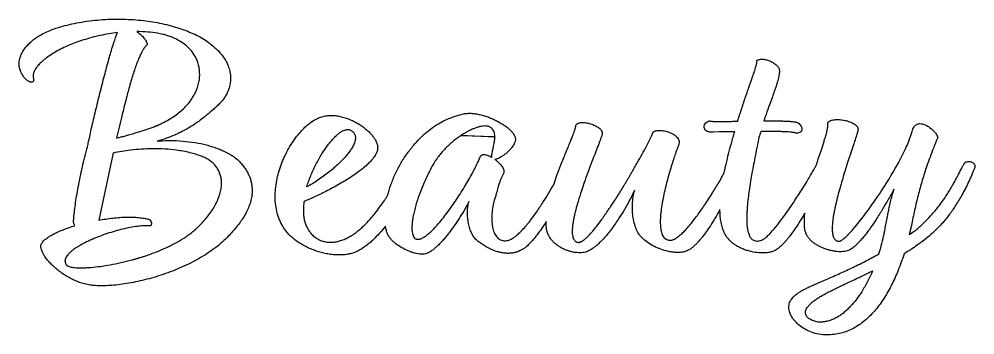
# Model space of a CAD drawing. Header units: metres. Extents: x 5811 to 8714, y 580 to 988.
# Drawn here: x 7480 to 8714, y 580 to 988 of the extents above; entities that cross this region are included whole.
import ezdxf

# ---------------------------------------------------------------- set-up
doc = ezdxf.new("R2010")
doc.units = ezdxf.units.M

msp = doc.modelspace()

# ---------------------------------------------------------------- linework, layer by layer
at = {"color": 7}
for points in [[(7693.569932, 843.989682, -0.000939), (7693.114447, 843.745921, -0.000857), (7692.614331, 843.480581), (7692.553029, 843.448182, -0.010267), (7686.794888, 840.558489, -0.01025), (7680.913631, 837.903183, -0.017524), (7670.168828, 833.753565, -0.016127), (7658.217331, 830.04008, -0.021273), (7671.953496, 830.809897, -0.019084), (7687.283432, 830.43088, -0.020092), (7703.489762, 828.75461, -0.02147), (7718.474131, 825.93218, -0.011178), (7725.408917, 824.150617, -0.01195), (7731.811568, 822.186033, -0.014882), (7738.965274, 819.563527, -0.016551), (7745.237216, 816.805869, -0.020878), (7751.985316, 813.214405, -0.023793), (7757.602795, 809.546711, -0.029961), (7763.302971, 804.881325, -0.034013), (7767.760028, 800.163581, -0.019563), (7771.126977, 795.733379, -0.021177), (7773.894189, 791.400916, -0.023521), (7776.347755, 786.676762, -0.024861), (7778.226615, 782.003583, -0.026706), (7779.661246, 776.998728, -0.027155), (7780.534923, 771.953449, -0.027858), (7780.859688, 766.676562, -0.027021), (7780.596729, 761.232385, -0.035395), (7779.285844, 753.73333, -0.031731), (7776.718146, 745.641165, -0.025335), (7773.56486, 738.605734, -0.02222), (7769.224741, 730.962734, -0.017327), (7764.843744, 724.49723, -0.015315), (7759.421205, 717.522028, -0.011719), (7754.445736, 711.790183, -0.010496), (7748.612228, 705.643985, -0.021351), (7740.160692, 697.80519, -0.019355), (7730.16588, 689.945134, -0.015945), (7720.598047, 683.458125, -0.014521), (7709.678329, 676.988284, -0.0131), (7698.691542, 671.273494, -0.012408), (7686.799829, 665.839472, -0.011249), (7675.236881, 661.203446, -0.010775), (7662.964929, 656.900084, -0.020271), (7639.091158, 650.159573, -0.021474), (7616.102033, 645.697785, -0.01158), (7604.984262, 644.294172, -0.012958), (7594.998831, 643.528685, -0.015005), (7585.003456, 643.322989, -0.018091), (7576.719231, 643.701087, -0.028499), (7570.022257, 644.485362, -0.026029), (7562.827926, 646.13656, -0.022486), (7556.219174, 648.345854, -0.020861), (7549.328834, 651.334874, -0.018643), (7543.03053, 654.680541, -0.017954), (7536.76244, 658.623269, -0.017003), (7531.021305, 662.821439, -0.017282), (7525.669233, 667.328985, -0.017383), (7520.935951, 671.912005, -0.019324), (7516.991535, 676.336284, -0.022376), (7513.475147, 681.012918, -0.027835), (7511.038833, 685.037784, -0.031457), (7509.36677, 688.724583, -0.041567), (7508.520073, 691.671222, -0.035215), (7508.271218, 693.630768, -0.043239), (7508.320314, 695.23972, -0.059001), (7508.741139, 696.998961, -0.065495), (7509.499233, 698.442884, -0.032085), (7510.815755, 700.197554, -0.026521), (7512.645137, 702.118957, -0.01963), (7514.427031, 703.674381, -0.016555), (7516.667434, 705.36092, -0.020946), (7520.31932, 707.70314, -0.015868), (7525.353335, 710.431483, -0.012985), (7530.720662, 712.95148, -0.010092), (7537.768332, 715.871584, -0.007054), (7544.098402, 718.243422, -0.005565), (7552.194735, 721.046185, -0.050136), (7551.145061, 722.951983, -0.052637), (7550.536296, 724.933447, -0.051314), (7550.351015, 726.978327, -0.047694), (7550.587934, 729.173885, -0.007845), (7551.43925, 737.973878, -0.006617), (7552.749834, 748.373282, -0.006041), (7554.381309, 759.117344, -0.005497), (7556.446134, 770.879682, -0.010868), (7561.778493, 796.332581, -0.010366), (7568.497132, 822.75748, -0.003195), (7569.802592, 829.154148, -0.002237), (7571.766034, 838.268382, -0.001719), (7573.780633, 847.273003, -0.001451), (7576.235534, 857.92808, -0.00265), (7581.645288, 880.558446, -0.002658), (7587.277231, 903.059279, -0.001613), (7590.345958, 914.8901, -0.001844), (7593.100234, 925.214379, -0.00236), (7596.1294, 936.197996, -0.002975), (7598.625232, 944.884978, -0.00429), (7601.429291, 954.136371, -0.006282), (7603.477633, 960.413179, -0.004686), (7604.625822, 963.686322, -0.006289), (7605.534733, 966.105979, -0.0091), (7606.53964, 968.550169, -0.014061), (7607.262632, 970.100379, 0.024258), (7584.806604, 966.402597, 0.024523), (7563.055132, 960.598878, 0.011251), (7553.563612, 957.323626, 0.012016), (7544.828384, 953.846705, 0.013942), (7535.636424, 949.623024, 0.015126), (7527.404434, 945.244279, 0.016151), (7520.081857, 940.740641, 0.01889), (7514.105435, 936.46068, 0.022815), (7508.535883, 931.722936, 0.028698), (7504.517535, 927.519778, 0.032953), (7501.433796, 923.374946, 0.042384), (7499.545547, 919.826716, 0.031943), (7498.725625, 917.512268, 0.036899), (7498.297282, 915.429559, 0.046254), (7498.211209, 913.08093, 0.049589), (7498.549534, 910.91438, -0.038679), (7498.793022, 909.550737, -0.051572), (7498.789197, 908.510642, -0.042359), (7498.665649, 907.873042, -0.050687), (7498.465511, 907.368084, -0.064724), (7498.119569, 906.870907, -0.065778), (7497.664534, 906.48588, -0.103984), (7496.703013, 906.119954, -0.07666), (7495.314348, 906.11523, -0.041453), (7494.244193, 906.368597, -0.033747), (7492.991834, 906.872881, -0.036285), (7491.383944, 907.799485, -0.030307), (7489.623922, 909.154018, -0.022722), (7488.217565, 910.495967, -0.020664), (7486.804934, 912.099879, -0.046151), (7483.81461, 916.580633, -0.040449), (7481.335435, 922.20148, -0.042504), (7480.559877, 924.954345, -0.037038), (7480.181435, 928.213116, -0.029433), (7480.232577, 931.172778, -0.027318), (7480.648334, 934.334478, -0.060237), (7483.01911, 941.84656, -0.051942), (7487.631637, 949.72208, -0.02831), (7491.214843, 954.061766, -0.025805), (7495.636422, 958.369742, -0.02134), (7500.022427, 961.902869, -0.019461), (7505.131234, 965.371979, -0.022324), (7512.034519, 969.260339, -0.019967), (7520.09136, 972.939779, -0.015939), (7527.515462, 975.705416, -0.014245), (7535.993334, 978.29298, -0.026098), (7560.948227, 983.757243, -0.024267), (7588.239133, 986.90558, -0.022493), (7614.604672, 987.468675, -0.022841), (7640.511933, 985.670477, -0.011338), (7652.814664, 983.966253, -0.012012), (7664.339469, 981.817291, -0.013622), (7676.468896, 978.905347, -0.014566), (7687.641632, 975.547078, -0.014851), (7697.844799, 971.81318, -0.016606), (7706.742431, 967.906516, -0.021117), (7716.393483, 962.769138, -0.02396), (7724.45843, 957.49328, -0.016733), (7729.99031, 953.193899, -0.018227), (7734.780851, 948.90162, -0.022103), (7739.648314, 943.77581, -0.024468), (7743.596192, 938.755968, -0.029485), (7747.277347, 932.86546, -0.032224), (7749.957103, 927.101223, -0.037241), (7751.958178, 920.546396, -0.038479), (7752.91623, 913.98228, -0.007635), (7752.983391, 912.709441, -0.007623), (7753.01173, 911.43308), (7753.012528, 911.16728, -0.002513), (7753.010797, 910.764402, -0.002394), (7753.00483, 910.341579, -0.036511), (7752.450753, 904.219539, -0.035868), (7750.994118, 898.134381, -0.03312), (7748.82119, 892.579493, -0.032066), (7745.85043, 887.182681, -0.002011), (7745.64686, 886.865176, -0.001887), (7745.427329, 886.528582, -0.000698), (7745.327877, 886.377882, -0.001177), (7745.26853, 886.288682, -0.027127), (7742.010194, 881.930017, -0.026729), (7738.247131, 877.887579, -0.00467), (7733.637766, 873.520758, -0.005138), (7729.370928, 869.634382, -0.012376), (7720.249585, 861.865333, -0.014072), (7711.877192, 855.466007, -0.016133), (7702.693218, 849.287407, -0.016927), (7693.569932, 843.989682)], [(7708.710731, 894.939181, 0.002271), (7708.908929, 895.406223, 0.002178), (7709.111229, 895.89498), (7709.22313, 896.170379, 0.030711), (7711.430615, 902.792381, 0.031968), (7712.739629, 909.369679, 0.062484), (7712.837016, 921.986276, 0.061642), (7709.79463, 934.406981, 0.048773), (7705.338552, 942.749894, 0.048145), (7699.282293, 950.174367, 0.042344), (7692.392672, 956.044791, 0.038237), (7683.822132, 961.236178, 0.021414), (7678.065594, 963.84401, 0.019663), (7671.584987, 966.15995, 0.016712), (7665.41931, 967.869529, 0.015286), (7658.57297, 969.303653, 0.023676), (7646.414383, 970.875622, 0.020205), (7632.063131, 971.461879, -0.032488), (7637.179137, 967.389267, -0.036207), (7641.22713, 963.13988, -0.019657), (7642.801765, 961.066127, -0.023325), (7643.974056, 959.210704, -0.037962), (7645.146812, 956.725798, -0.051418), (7645.673531, 954.764177), (7645.675831, 954.749879), (7645.66463, 954.740679, 0.046348), (7643.244467, 952.317767, 0.032295), (7640.361533, 948.344042, 0.017558), (7638.549668, 945.237151, 0.013231), (7636.403931, 940.974881, 0.011944), (7634.251766, 936.104133, 0.00932), (7631.761633, 929.750681, 0.007131), (7629.561876, 923.544816, 0.005735), (7627.026033, 915.76028, 0.004588), (7624.531788, 907.530635, 0.003931), (7621.785007, 897.878317, 0.002641), (7619.686995, 890.119872, 0.002003), (7617.015431, 879.863382, 0.002953), (7612.604607, 862.214014, 0.001857), (7605.862034, 834.086882, 0.006845), (7610.58249, 835.153007, 0.005904), (7616.021631, 836.528083), (7616.039334, 836.532782), (7616.04103, 836.533283, 0.00462), (7621.411025, 838.028807, 0.003575), (7628.318418, 840.075057, 0.002328), (7634.197925, 841.892578, 0.001661), (7642.415832, 844.504981, 0.000486), (7644.334633, 845.134989, 0.000442), (7646.44423, 845.831983, 0.008576), (7651.748702, 847.691321, 0.008931), (7656.776731, 849.653981, 0.001136), (7657.832275, 850.092889, 0.001839), (7658.482433, 850.367781), (7658.60363, 850.41948, 0.017539), (7667.497509, 854.610218, 0.018927), (7675.43472, 859.084033, 0.019845), (7682.782866, 864.012532, 0.021416), (7689.19308, 869.125669, 0.022517), (7694.982074, 874.640619, 0.024213), (7699.863764, 880.249461, 0.025442), (7704.080538, 886.194901, 0.027104), (7707.43183, 892.160481), (7707.493831, 892.286779, 0.003175), (7707.784003, 892.889081, 0.002924), (7708.091129, 893.546979, 0.000994), (7708.207054, 893.800548, 0.0011), (7708.310829, 894.03008, 0.00227), (7708.512441, 894.482819, 0.002261), (7708.710731, 894.939181)], [(8529.622513, 712.497984, 0.025132), (8530.097737, 709.343552, 0.032343), (8530.745913, 706.949884, 0.034036), (8531.518774, 705.107208, 0.04183), (8532.367424, 703.719273, 0.054534), (8533.560308, 702.416423, 0.060193), (8534.881812, 701.511885), (8534.917012, 701.493685, 0.022259), (8535.461133, 701.244356, 0.021794), (8536.037113, 701.039586), (8536.049111, 701.035783, 0.030256), (8536.912046, 700.828492, 0.027964), (8537.86531, 700.714184, 0.072858), (8538.504766, 700.700911, 0.049627), (8539.417731, 700.90879, 0.029463), (8540.16849, 701.210362, 0.021825), (8541.134599, 701.718885, 0.021882), (8542.369006, 702.513436, 0.015542), (8544.018012, 703.758585, 0.014328), (8545.97715, 705.430596, 0.010628), (8548.50241, 707.813484, 0.008091), (8550.885823, 710.237799, 0.00654), (8553.745411, 713.321985, 0.009886), (8559.167441, 719.569429, 0.007548), (8565.978813, 727.993885, 0.006151), (8572.486564, 736.509985, 0.005408), (8579.662212, 746.364185, 0.005096), (8586.722314, 756.500717, 0.004977), (8593.740712, 767.023182, 0.005273), (8600.784127, 778.067286, 0.005625), (8607.159511, 788.561581, 0.006593), (8613.594585, 799.761892, 0.007649), (8618.86401, 809.569882, 0.009876), (8624.088543, 820.168942, 0.012623), (8627.799208, 828.637481), (8632.502808, 842.650481, -0.039249), (8633.661468, 846.093894, -0.051251), (8635.010159, 848.530955, -0.036466), (8636.04861, 849.813098, -0.040465), (8637.150718, 850.81185, -0.04701), (8638.522838, 851.674784, -0.046929), (8640.034508, 852.267482, -0.068281), (8642.563309, 852.632934, -0.055896), (8645.662735, 852.307844, -0.036365), (8648.139651, 851.571722, -0.030114), (8650.985411, 850.29478, -0.024509), (8653.597283, 848.760853, -0.022226), (8656.306733, 846.808193, -0.020412), (8658.743279, 844.715024, -0.020788), (8660.958608, 842.469683, -0.019186), (8662.581708, 840.537697, -0.022354), (8663.832559, 838.769419, -0.01843), (8664.533143, 837.584899, -0.023097), (8665.011928, 836.596436, -0.034677), (8665.423154, 835.417275, -0.046956), (8665.58151, 834.507781), (8665.582011, 834.501981), (8665.579908, 834.496482, -0.003784), (8665.057406, 833.191892, -0.001186), (8663.348709, 829.045483, 0.001208), (8661.419744, 824.364391, 0.001765), (8660.118608, 821.152782, 0.006644), (8655.635923, 809.529867, 0.006727), (8651.51681, 797.935384, 0.009996), (8645.646418, 779.476749, 0.009506), (8640.235048, 759.840946, 0.008574), (8635.772891, 741.017194, 0.008133), (8631.734511, 721.027484), (8628.91261, 709.336986, 0.008537), (8635.457199, 713.990264, 0.012402), (8639.824309, 717.379286, 0.01846), (8645.001892, 721.935678, 0.020095), (8649.42191, 726.475484, 0.021226), (8658.586999, 735.912875, 0.019518), (8667.685059, 746.952445, 0.015881), (8675.160501, 757.457051, 0.01405), (8682.884307, 769.814184, 0.004351), (8685.353568, 774.108582, 0.003705), (8688.172134, 779.198519, 0.002393), (8690.315303, 783.182663, 0.001733), (8693.229409, 788.708781, -0.000813), (8696.189494, 794.347458, -0.00244), (8697.188408, 796.220584, -0.006483), (8699.203292, 799.841448, -0.010799), (8700.48741, 801.972283, -0.077549), (8702.381788, 803.1213, -0.069937), (8704.759033, 803.730283, -0.061367), (8707.115163, 803.703305, -0.06222), (8709.362307, 803.109582, -0.072074), (8711.394051, 801.928586, -0.085122), (8712.724508, 800.443482, -0.05351), (8713.223765, 799.419879, -0.054135), (8713.489958, 798.32602, -0.048934), (8713.525289, 797.247839, -0.044312), (8713.343108, 796.071084, -0.017631), (8705.453992, 777.493079, -0.018474), (8696.665207, 760.351682, -0.016404), (8688.265137, 746.449241, -0.017829), (8679.678747, 734.215458, -0.021303), (8669.300781, 721.647, -0.023347), (8658.84561, 711.067985, -0.013894), (8650.864366, 704.42675, -0.011693), (8640.990009, 697.031148, -0.0075), (8633.098877, 691.580741, -0.005475), (8622.09911, 684.397485, -0.017935), (8614.508351, 663.2741, -0.020536), (8606.480311, 645.389185, -0.012009), (8601.667819, 636.301274, -0.013179), (8596.870861, 628.250961, -0.015806), (8591.117931, 619.757345, -0.017267), (8585.348912, 612.346785, -0.019092), (8579.070339, 605.389921, -0.020885), (8572.840921, 599.508673, -0.024008), (8565.739519, 593.918482, -0.025869), (8558.664312, 589.411887, -0.028881), (8550.755424, 585.516271, -0.029992), (8542.751153, 582.68515, -0.031819), (8534.059342, 580.77445, -0.031244), (8525.033513, 579.957189, -0.044061), (8514.749616, 580.383962, -0.044973), (8504.906712, 582.579086, -0.040804), (8496.477971, 586.052362, -0.041737), (8488.906614, 590.755688, -0.040628), (8482.715289, 596.191409, -0.045682), (8478.118514, 601.901688, -0.023548), (8476.427862, 604.726043, -0.026198), (8475.167652, 607.403474, -0.034414), (8474.115816, 610.591006, -0.040062), (8473.628214, 613.434085, -0.045647), (8473.528668, 616.910786, -0.048943), (8474.046975, 620.114068, -0.044643), (8475.065509, 622.926607, -0.041211), (8476.672451, 625.739373, -0.032565), (8478.484742, 628.043246, -0.027597), (8480.933359, 630.484909, -0.019924), (8483.251829, 632.394356, -0.016236), (8486.258413, 634.525585, -0.014159), (8489.680028, 636.651139, -0.011718), (8493.941526, 639.002062, -0.007367), (8497.282966, 640.682418, -0.00534), (8501.949912, 642.882587, -0.003629), (8506.072021, 644.736344, -0.00263), (8511.792399, 647.223248), (8521.691811, 651.435285, 0.005515), (8539.757521, 659.388853, 0.006029), (8556.112387, 667.044723, 0.007047), (8573.59167, 675.791252, 0.007547), (8589.667911, 684.431285, 0.013346), (8592.697182, 694.814117, 0.010993), (8595.75701, 707.582686, 0.003412), (8596.799749, 712.617223, 0.002268), (8598.28236, 720.208721), (8599.463351, 726.434379, -0.000722), (8600.162822, 730.085298, -0.001038), (8600.65861, 732.624683, -0.001481), (8601.364582, 736.196125, -0.001806), (8601.962812, 739.121283, -0.000656), (8602.289416, 740.678936, -0.000715), (8602.593212, 742.108284, -0.006359), (8604.307865, 749.880412, -0.006606), (8606.152009, 757.317384, -0.005209), (8607.633796, 762.81274, -0.005679), (8609.10241, 767.822584, -0.004341), (8601.230283, 753.829632, -0.005244), (8594.492309, 742.372285, -0.007772), (8586.031816, 728.80683, -0.009934), (8579.040709, 718.434183, -0.006753), (8574.976837, 712.818713, -0.007933), (8571.378412, 708.141983, -0.010044), (8567.387409, 703.323609, -0.012231), (8563.936811, 699.516383, -0.013897), (8560.466919, 696.068215, -0.017739), (8557.582811, 693.543797, -0.030065), (8553.524532, 690.625635, -0.040668), (8550.24781, 688.911386, -0.046016), (8547.289409, 687.967878, -0.034709), (8543.220962, 687.363935, -0.022244), (8539.873553, 687.251759, -0.019138), (8535.985911, 687.443386, -0.019472), (8531.547857, 688.007746, -0.01842), (8526.915025, 688.957773, -0.017399), (8522.483471, 690.202818, -0.017409), (8518.151711, 691.752185, -0.018525), (8513.990516, 693.587314, -0.019577), (8510.196452, 695.618567, -0.024088), (8506.172863, 698.248154, -0.027079), (8502.850887, 700.94096, -0.03436), (8499.564647, 704.351877, -0.039048), (8497.142084, 707.745016, -0.047736), (8495.170452, 711.862542, -0.050354), (8494.097114, 716.056383, -0.017849), (8493.640042, 720.961032, -0.015793), (8493.497288, 726.526133, -0.012201), (8493.645481, 731.409345, -0.01062), (8494.071513, 737.005784, -0.006256), (8488.897916, 728.421974, -0.007013), (8484.081415, 720.890183, -0.008949), (8478.569618, 712.848902, -0.010913), (8473.791614, 706.439686, -0.006304), (8471.232282, 703.242417, -0.007522), (8469.014038, 700.623122, -0.010165), (8466.311689, 697.651979, -0.011631), (8463.839114, 695.160784, -0.012406), (8461.528825, 693.046759, -0.015407), (8459.576664, 691.45046, -0.023818), (8456.99112, 689.65487, -0.030048), (8454.799713, 688.459686, -0.038596), (8451.52725, 687.220197, -0.030943), (8447.272864, 686.255223, -0.02159), (8443.610955, 685.821083, -0.019), (8439.424113, 685.666787, -0.037839), (8429.950641, 686.395816, -0.035771), (8420.152216, 688.627686, -0.019414), (8415.23616, 690.335101, -0.02032), (8410.683457, 692.334118, -0.023134), (8406.033986, 694.877965, -0.02494), (8401.967277, 697.640873, -0.028948), (8397.964669, 701.043227, -0.031244), (8394.660966, 704.618533, -0.035616), (8391.674082, 708.871542, -0.037009), (8389.421815, 713.337684, -0.032215), (8387.263999, 719.664622, -0.027501), (8385.637554, 727.322209, -0.019773), (8384.876653, 733.923624, -0.016659), (8384.546317, 741.803082, -0.005496), (8380.470105, 734.504466, -0.005963), (8376.559847, 727.865126, -0.00964), (8370.679226, 718.557168, -0.011578), (8365.458066, 711.021172, -0.008171), (8362.179538, 706.667, -0.009412), (8359.201906, 702.989041, -0.012155), (8355.760009, 699.093825, -0.014588), (8352.722485, 696.005924, -0.019458), (8349.20894, 692.889712, -0.024446), (8346.204992, 690.663659, -0.033701), (8342.734628, 688.669818, -0.043442), (8339.834617, 687.554084, -0.030841), (8335.583785, 686.696617, -0.027938), (8330.813519, 686.306863, -0.02345), (8326.357061, 686.401484, -0.021322), (8321.485229, 686.943296, -0.034136), (8312.805607, 688.899195, -0.031434), (8303.739817, 692.236585, -0.031057), (8295.211826, 696.651183, -0.034477), (8288.113617, 701.598485, -0.018605), (8285.075847, 704.235075, -0.021257), (8282.609029, 706.74736, -0.029587), (8280.035717, 709.964918, -0.03575), (8278.270317, 712.883683, -0.03897), (8275.19371, 720.271273, -0.034026), (8272.938592, 729.151722, -0.026313), (8271.900484, 737.21464, -0.023595), (8271.644416, 746.275884, -0.016743), (8272.003484, 753.120891, -0.017429), (8272.796617, 759.657585, -0.007793), (8273.232601, 762.179161, -0.009439), (8273.664119, 764.247583, -0.006569), (8273.976174, 765.536447, -0.011507), (8274.180818, 766.265384, -0.00354), (8273.999911, 765.854913, -0.002009), (8273.673118, 765.135183, -0.003412), (8273.086409, 763.879656, -0.002639), (8272.308217, 762.265583, -0.004935), (8270.379333, 758.415699, -0.004146), (8268.000617, 753.875783, -0.010301), (8261.191638, 741.747083, -0.010746), (8254.181419, 730.405982, -0.007269), (8249.557604, 723.495087, -0.008313), (8245.32808, 717.580921, -0.010644), (8240.279835, 711.059312, -0.01197), (8235.533117, 705.468884, -0.015842), (8230.043565, 699.68828, -0.019192), (8225.18852, 695.244883, -0.025988), (8219.483541, 690.900704, -0.032764), (8214.583819, 688.007883, -0.045292), (8211.45652, 686.862197, -0.037131), (8207.467056, 686.10976, -0.026466), (8203.993645, 685.903654, -0.02344), (8200.06882, 686.062783, -0.023443), (8195.749827, 686.646242, -0.0222), (8191.264407, 687.675434, -0.020944), (8187.002337, 689.049265, -0.020919), (8182.86522, 690.776684, -0.023174), (8178.62866, 693.002157, -0.024404), (8174.824429, 695.488161, -0.027602), (8171.107915, 698.51087, -0.029785), (8168.006783, 701.688322, -0.034185), (8165.174576, 705.450109, -0.036445), (8163.040681, 709.317963, -0.040464), (8161.428357, 713.729391, -0.040689), (8160.55452, 718.317883, -0.014312), (8160.353715, 721.944367, -0.012528), (8160.346921, 726.093486, -0.010071), (8154.124261, 716.64949, -0.01234), (8148.705084, 709.176622, -0.01753), (8142.277822, 701.343993, -0.023985), (8137.120322, 696.027083, -0.011761), (8135.004204, 694.116323, -0.013373), (8133.060922, 692.531383, -0.011357), (8131.703753, 691.531909, -0.011548), (8130.325522, 690.611186, -0.036908), (8125.90308, 688.198567, -0.037341), (8121.227222, 686.48653, -0.034206), (8116.642515, 685.519144, -0.032376), (8111.706596, 685.149061, -0.028096), (8107.068254, 685.362898, -0.025762), (8102.064733, 686.138354, -0.021962), (8097.478351, 687.30549, -0.020143), (8092.60272, 688.993985, -0.021639), (8087.090759, 691.418163, -0.020116), (8081.400172, 694.510998, -0.018073), (8076.265049, 697.833025, -0.01779), (8071.303424, 701.573085, -0.041785), (8069.198776, 703.429496, -0.035435), (8067.084098, 705.972869, -0.026789), (8065.477009, 708.484476, -0.02284), (8063.893472, 711.602034, -0.031155), (8061.822915, 717.069444, -0.026699), (8060.159721, 723.683883, -0.025872), (8059.123571, 730.972573, -0.025614), (8058.839122, 738.403084, -0.027875), (8059.349023, 745.818412, -0.033003), (8060.537324, 751.984785, -0.012947), (8056.618664, 744.515384, -0.010062), (8051.140022, 735.147083, -0.010792), (8044.513885, 724.829681, -0.011419), (8037.824824, 715.366583, -0.006699), (8033.994997, 710.34478, -0.007669), (8030.525149, 706.056359, -0.009783), (8026.427876, 701.339139, -0.010952), (8022.596223, 697.280584, -0.013735), (8018.464954, 693.316115, -0.016605), (8014.855022, 690.249984, -0.021961), (8010.775237, 687.294185, -0.027864), (8007.343022, 685.295386, -0.059447), (8004.808195, 684.428022, -0.044695), (8001.27651, 683.996422, -0.027152), (7998.44573, 684.058755, -0.022365), (7995.034122, 684.473685, -0.020776), (7991.236561, 685.272426, -0.018463), (7987.047161, 686.503347, -0.015229), (7983.3133, 687.879666, -0.014188), (7979.399424, 689.589986, -0.030534), (7971.372783, 693.989452, -0.034469), (7964.825825, 698.776485, -0.020224), (7961.900751, 701.451076, -0.02354), (7959.597836, 703.960122, -0.033969), (7957.220052, 707.23778, -0.041673), (7955.705525, 710.172685, -0.037093), (7954.095888, 714.570943, -0.029546), (7952.827123, 720.309183, -0.017696), (7944.804932, 710.663605, -0.020545), (7937.279824, 702.906909, -0.013124), (7932.72271, 698.802162, -0.014311), (7928.343216, 695.272535, -0.016788), (7923.416444, 691.783728, -0.01833), (7918.690826, 688.912787, -0.039991), (7913.732758, 686.519071, -0.034529), (7907.645025, 684.630459, -0.026117), (7902.140016, 683.63119, -0.023178), (7895.857027, 683.121185, -0.02202), (7889.145184, 683.184131, -0.020393), (7881.930052, 683.865747, -0.018054), (7875.192866, 685.029679, -0.01732), (7868.273827, 686.736187, -0.017241), (7861.551299, 688.896544, -0.017273), (7855.005991, 691.5105, -0.018765), (7848.329742, 694.752183, -0.019763), (7842.246139, 698.309072, -0.022551), (7836.128534, 702.618414, -0.024477), (7830.889557, 707.100752, -0.028535), (7825.846837, 712.437525, -0.031077), (7821.831526, 717.854386, -0.039987), (7816.897105, 726.977181, -0.038338), (7813.297531, 737.177286, -0.033174), (7811.331476, 747.0643, -0.030449), (7810.573439, 758.018721, -0.025844), (7811.017435, 768.22665, -0.023827), (7812.594392, 779.195387, -0.020751), (7814.970577, 789.256289, -0.019875), (7818.295529, 799.523981, -0.018605), (7822.312992, 809.294063, -0.018663), (7827.032177, 818.70877, -0.019668), (7832.595332, 827.962097, -0.020625), (7838.593628, 836.330781, -0.020582), (7844.660998, 843.471851, -0.023112), (7850.59924, 849.336157, -0.031614), (7858.170845, 855.331237, -0.038044), (7865.096428, 859.393282, -0.043194), (7870.759369, 861.577205, -0.040218), (7877.144726, 862.880557, -0.033449), (7883.126661, 863.204407, -0.030281), (7889.724927, 862.71968, -0.026043), (7895.97468, 861.544002, -0.023976), (7902.600963, 859.595756, -0.021036), (7908.641897, 857.211119, -0.02014), (7914.725127, 854.209982, -0.018495), (7920.16334, 850.982687, -0.019156), (7925.164575, 847.480669, -0.022092), (7930.185113, 843.308556, -0.024459), (7934.350324, 839.134582, -0.025177), (7937.58436, 835.176667, -0.029989), (7939.917825, 831.574157, -0.021292), (7941.077497, 829.303804, -0.024394), (7941.904813, 827.237791, -0.030999), (7942.558376, 824.877485, -0.035419), (7942.851926, 822.753582, -0.043687), (7942.848485, 820.569636, -0.038882), (7942.441688, 818.150782, -0.029426), (7941.799718, 816.098605, -0.025359), (7940.799126, 813.813481, -0.023174), (7939.463462, 811.424465, -0.019836), (7937.669314, 808.778169, -0.014513), (7935.985054, 806.628019, -0.012359), (7933.874624, 804.213181, -0.020863), (7929.326154, 799.657956, -0.016363), (7923.111925, 794.298284, -0.012395), (7917.028942, 789.633827, -0.010411), (7909.541125, 784.416481, -0.015362), (7895.43756, 775.632324, -0.012914), (7878.096825, 766.147983, -0.010868), (7862.203134, 758.412862, -0.012248), (7847.798425, 752.208484, 0.017244), (7847.132756, 745.878318, 0.019383), (7846.954239, 740.218135, 0.022759), (7847.2779, 734.087133, 0.023772), (7848.131828, 728.271285, 0.03323), (7849.571994, 723.33325, 0.032421), (7851.697714, 718.508923, 0.033054), (7854.458255, 713.964991, 0.034484), (7857.666826, 710.004985, 0.04202), (7861.999474, 706.073493, 0.044173), (7866.701952, 703.09496, 0.04584), (7871.946827, 700.971388, 0.04504), (7877.587026, 699.809986, 0.037128), (7883.545808, 699.578493, 0.036035), (7889.654059, 700.237235, 0.031162), (7895.173925, 701.598412, 0.028466), (7900.995663, 703.796335, 0.023352), (7906.077117, 706.343141, 0.020868), (7911.488773, 709.68366, 0.016675), (7916.100116, 713.032507, 0.01491), (7921.010325, 717.095585, 0.013447), (7925.780388, 721.521458, 0.012178), (7930.790138, 726.671796, 0.009843), (7935.08013, 731.489498, 0.008765), (7939.692826, 737.074883, 0.013588), (7947.27974, 747.146669, 0.011358), (7955.743526, 759.632784, -0.023614), (7959.887488, 773.604909, -0.023188), (7965.418712, 787.376808, -0.023792), (7972.298635, 800.726726, -0.024826), (7980.102923, 812.820581, -0.018651), (7989.060595, 824.362129, -0.021222), (7997.716736, 833.846982, -0.026808), (8008.403041, 843.507139, -0.029652), (8018.988223, 851.097883, -0.024311), (8027.817669, 856.085816, -0.024289), (8037.097724, 860.197182, -0.018601), (8044.793764, 862.844245, -0.016136), (8053.855021, 865.272282, -0.037153), (8058.573543, 865.880447, -0.030385), (8064.38791, 865.840668, -0.021375), (8069.276798, 865.299042, -0.018529), (8074.848121, 864.226782, -0.016917), (8080.461508, 862.72748, -0.015968), (8086.291147, 860.751719, -0.014957), (8091.812772, 858.490972, -0.014867), (8097.222522, 855.889381, -0.015813), (8102.422885, 852.983084, -0.017475), (8106.94362, 850.045783, -0.020745), (8111.314137, 846.705435, -0.025318), (8114.628922, 843.650081, -0.029521), (8117.339346, 840.537413, -0.038035), (8119.099608, 837.858706, -0.02975), (8119.962824, 836.052643, -0.035138), (8120.489903, 834.441253, -0.045928), (8120.779792, 832.574851, -0.051279), (8120.71182, 830.883681, -0.047451), (8118.969194, 826.634946, -0.039397), (8116.020108, 821.960319, -0.029232), (8112.895427, 818.250642, -0.026686), (8109.04112, 814.594781, -0.024787), (8105.058504, 811.529055, -0.027176), (8101.155122, 809.124383, -0.032971), (8097.124712, 807.266765, -0.048381), (8094.205721, 806.461183, -0.011897), (8096.98021, 804.149267, -0.014321), (8099.181433, 802.110357, -0.021466), (8101.690492, 799.42836, -0.026972), (8103.472022, 797.110184, -0.034794), (8104.843242, 794.779209, -0.047193), (8105.561009, 792.916858, -0.03719), (8105.807784, 791.694479, -0.043329), (8105.848738, 790.624389, -0.05402), (8105.663831, 789.450903, -0.055812), (8105.24182, 788.381082, 0.015144), (8103.39999, 784.893023, 0.016344), (8101.900122, 781.559983, 0.013526), (8100.718303, 778.449414, 0.009938), (8099.310222, 774.145183, 0.004375), (8098.52027, 771.474309, 0.001647), (8096.507621, 764.355283, -0.001429), (8094.189632, 756.142686, -0.002044), (8092.529021, 750.411784, 0.024567), (8090.781842, 740.47727, 0.027264), (8090.141922, 731.409085, 0.014407), (8090.197242, 727.115295, 0.016159), (8090.48036, 723.296971, 0.020813), (8091.119297, 719.009826, 0.023847), (8092.008523, 715.332384, 0.025609), (8093.125115, 712.136621, 0.029744), (8094.384803, 709.507519, 0.037779), (8096.1095, 706.885409, 0.043913), (8097.941171, 704.89981, 0.053177), (8100.277053, 703.190676, 0.05576), (8102.804864, 702.079913, 0.057433), (8105.719854, 701.525729, 0.050313), (8109.103121, 701.618484, 0.042103), (8111.017486, 701.935307, 0.034282), (8113.280683, 702.677036, 0.025814), (8115.298363, 703.619187, 0.02107), (8117.650897, 704.999501, 0.028548), (8121.536674, 707.831628, 0.020956), (8126.421208, 712.192422, 0.01312), (8130.09408, 715.95117, 0.010836), (8134.317901, 720.709748, 0.006481), (8137.092397, 724.062503, 0.005537), (8140.244822, 728.063982, 0.012336), (8147.882525, 738.505922, 0.010116), (8156.615319, 751.644485, 0.007798), (8163.77113, 763.295311, 0.007868), (8170.497819, 775.058582, -0.007589), (8174.26061, 785.960646, -0.006139), (8179.28082, 799.306133, -0.003208), (8182.632738, 807.73513, -0.00174), (8188.965319, 823.211682, 0.000789), (8191.54179, 829.474115, 0.001535), (8192.85062, 832.697883, 0.00325), (8194.723025, 837.440146, 0.004946), (8195.902119, 840.575982, 0.008689), (8197.16842, 844.244419, 0.01402), (8197.849318, 846.551681, 0.008428), (8198.122932, 847.659642, 0.012337), (8198.278269, 848.423668, 0.025108), (8198.423345, 849.571715, 0.038512), (8198.422219, 850.326781), (8198.421619, 850.33378), (8198.424819, 850.340183, -0.053737), (8198.988232, 851.216868, -0.050625), (8199.765726, 852.003219, -0.040181), (8200.584216, 852.574765, -0.034518), (8201.624919, 853.090706, -0.044987), (8203.433581, 853.652826, -0.034773), (8205.857321, 853.999081, -0.029748), (8208.593423, 854.034363, -0.024994), (8211.834207, 853.720456, -0.019425), (8214.682314, 853.186337, -0.018149), (8217.67902, 852.387483, -0.018398), (8220.637367, 851.362124, -0.019772), (8223.30947, 850.200831, -0.025489), (8226.184672, 848.628314, -0.030273), (8228.44372, 847.04278, -0.036037), (8230.314193, 845.319371, -0.046021), (8231.539869, 843.747506, -0.033759), (8232.116371, 842.699231, -0.038442), (8232.485085, 841.715091, -0.046913), (8232.700824, 840.580252, -0.04904), (8232.696519, 839.47498, -0.015507), (8232.523792, 838.730819, -0.011168), (8232.229231, 837.711895, -0.004752), (8232.072276, 837.227348, -0.001837), (8231.649817, 835.979482, -0.004664), (8230.882783, 833.806871, -0.002754), (8229.529418, 830.147381, -0.00132), (8228.182303, 826.59368, -0.000919), (8226.225519, 821.500582), (8222.885618, 812.867281, 0.001702), (8217.634341, 799.10874, 0.002413), (8214.010443, 789.37422, 0.00384), (8209.416346, 776.545103, 0.004555), (8205.726119, 765.668082, 0.007158), (8201.454826, 752.03668, 0.009233), (8198.491321, 741.364883, 0.006359), (8197.027244, 735.374828, 0.007504), (8195.92772, 730.266183, 0.009599), (8194.946895, 724.806692, 0.011807), (8194.340118, 720.337684, 0.013386), (8193.980796, 716.097018, 0.017372), (8193.905307, 712.818071, 0.030775), (8194.225804, 708.450726, 0.043133), (8194.911318, 705.399485, 0.055547), (8196.043055, 702.852924, 0.072624), (8197.376531, 701.184148, 0.044064), (8198.298921, 700.463005, 0.044493), (8199.323921, 699.920805, 0.044125), (8200.481174, 699.550822, 0.039454), (8201.82572, 699.358085, 0.056229), (8202.816027, 699.378288, 0.04392), (8204.051919, 699.655335, 0.027146), (8204.994152, 700.012777, 0.021734), (8206.12152, 700.571785, 0.034409), (8208.413143, 702.048984, 0.023), (8211.563819, 704.635386, 0.015651), (8214.385927, 707.342782, 0.01172), (8217.950719, 711.158586, 0.00872), (8221.202046, 714.937093, 0.00703), (8225.08542, 719.748686, 0.01004), (8232.00067, 728.942572, 0.007504), (8240.81552, 741.560283, 0.005402), (8248.465479, 753.136195, 0.004592), (8257.191817, 766.932684, 0.00371), (8264.85077, 779.498866, 0.003555), (8272.653117, 792.729082, 0.00333), (8279.631563, 804.943521, 0.003772), (8285.638416, 815.812983, 0.004608), (8291.189269, 826.267308, 0.007192), (8294.586715, 833.047581, 0.005951), (8296.166824, 836.419448, 0.009827), (8297.058816, 838.490582, 0.004684), (8297.409739, 839.375114, 0.008423), (8297.59193, 839.871957, 0.024176), (8297.880674, 840.852848, 0.056594), (8297.935219, 841.287383), (8297.935317, 841.296383), (8297.941018, 841.303283, -0.056409), (8298.667985, 842.005012, -0.047003), (8299.69367, 842.649637, -0.033489), (8300.684275, 843.068704, -0.027311), (8301.951842, 843.431345, -0.033208), (8303.993121, 843.755846, -0.026436), (8306.586518, 843.855482, -0.024848), (8309.647466, 843.658745, -0.022293), (8313.02308, 843.119356, -0.01985), (8316.171096, 842.339888, -0.019799), (8319.255417, 841.310882, -0.021945), (8322.279779, 840.012571, -0.024849), (8324.832192, 838.621282, -0.035727), (8327.623968, 836.62747, -0.044595), (8329.577815, 834.691783, -0.059858), (8331.12608, 832.335714, -0.071226), (8331.871566, 830.083057, -0.079168), (8331.919383, 827.615149, -0.07175), (8331.162616, 825.001983, 0.005976), (8330.585508, 823.576512, 0.003702), (8329.698715, 821.258083, 0.002945), (8328.77778, 818.751096, 0.002383), (8327.672617, 815.64058, 0.004625), (8325.166556, 808.260782, 0.004127), (8322.503118, 799.942083, 0.004943), (8319.480529, 789.876722, 0.005181), (8316.791818, 780.217381, 0.006725), (8313.903666, 768.796448, 0.007718), (8311.675616, 758.776684, 0.010611), (8309.547094, 747.220107, 0.013301), (8308.291716, 737.930185, 0.008836), (8307.831729, 732.835208, 0.010299), (8307.604617, 728.452084, 0.012877), (8307.57959, 723.824158, 0.015522), (8307.776815, 719.989485, 0.015639), (8308.147676, 716.741432, 0.018883), (8308.639716, 714.078653, 0.028701), (8309.557912, 710.859746, 0.035871), (8310.618542, 708.399073, 0.052258), (8312.320803, 705.818365, 0.062394), (8314.202254, 704.034975, 0.03666), (8315.424051, 703.267721, 0.036547), (8316.748744, 702.685052, 0.036901), (8318.224735, 702.280446, 0.033843), (8319.879816, 702.070586, 0.058309), (8321.537629, 702.103245, 0.045849), (8323.589228, 702.578896, 0.028417), (8325.152361, 703.196486, 0.022741), (8327.016115, 704.163384, 0.020738), (8329.115746, 705.496009, 0.017116), (8331.530015, 707.298196, 0.011564), (8333.409981, 708.877158, 0.009311), (8335.660815, 710.933785, 0.0158), (8339.966376, 715.284008, 0.01204), (8345.289517, 721.297684, 0.00886), (8349.971109, 727.054579, 0.007355), (8355.382715, 734.168484, 0.010529), (8364.561859, 747.175665, 0.008836), (8374.890814, 763.085985, 0.007238), (8383.363865, 777.104759, 0.008694), (8390.042415, 788.994383, -0.006597), (8392.529191, 800.49107, -0.005684), (8395.742316, 813.759781, -0.004934), (8399.249312, 827.005594, -0.004289), (8403.563914, 842.165881, 0.002784), (8394.192371, 842.113278, 0.002407), (8383.352817, 841.939881), (8376.438517, 841.78438, -0.001383), (8373.318225, 841.722415, -0.004273), (8372.308015, 841.713782, -0.032622), (8370.689729, 841.81948, -0.036684), (8369.276978, 842.111419, -0.046548), (8367.782149, 842.691452, -0.051343), (8366.554414, 843.471081, -0.096395), (8364.949294, 845.337524, -0.09901), (8364.193417, 847.613183, -0.0945), (8364.350648, 850.023893, -0.086152), (8365.442716, 852.433982, -0.082756), (8367.451823, 854.537626, -0.068798), (8370.506217, 856.229582), (8370.515015, 856.232983), (8370.523916, 856.22978, 0.031629), (8371.229689, 856.026344, 0.018673), (8372.452915, 855.80368, 0.01169), (8373.641152, 855.661061, 0.008175), (8375.346917, 855.524781, 0.009853), (8378.469381, 855.388667, 0.005965), (8383.631815, 855.327081, 0.003223), (8387.906629, 855.354641, 0.002061), (8394.590214, 855.468383, 0.000518), (8397.309016, 855.528672, 0.000381), (8401.004728, 855.61727), (8407.419016, 855.778683, -0.003408), (8412.611943, 872.020385, -0.003447), (8417.966415, 888.00828, -0.001146), (8419.588587, 892.708141, -0.000834), (8421.84404, 899.159817), (8425.768015, 910.294779, 0.001443), (8427.546185, 915.393975, 0.00245), (8428.569815, 918.404579, 0.004514), (8429.806924, 922.215726, 0.006536), (8430.602915, 924.865979, 0.008085), (8431.319773, 927.533418, 0.011881), (8431.734764, 929.366716, 0.021487), (8432.144915, 931.976522, 0.028523), (8432.256113, 933.96428), (8432.256113, 933.97698), (8432.266213, 933.984579, -0.063009), (8433.881702, 934.909484, -0.051984), (8436.040913, 935.554391, -0.034839), (8437.917253, 935.774392, -0.029315), (8440.161514, 935.748478, -0.048116), (8444.756244, 934.977278, -0.041216), (8449.871912, 933.139778, -0.019609), (8452.165303, 931.984982, -0.020876), (8454.224888, 930.729516, -0.025629), (8456.353011, 929.143645, -0.029306), (8458.051213, 927.560778, -0.033649), (8459.463857, 925.865468, -0.040309), (8460.422227, 924.29123, -0.058335), (8461.162521, 922.261551, -0.067509), (8461.346115, 920.40158, -0.027715), (8461.286011, 918.510894, -0.019469), (8460.947413, 915.84058, -0.01334), (8460.463657, 913.34907, -0.009962), (8459.661213, 910.04678, -0.007157), (8458.717651, 906.671257, -0.005894), (8457.465326, 902.603742, -0.003477), (8456.50211, 899.671788, -0.002295), (8454.991413, 895.246281, -0.001647), (8453.647028, 891.407386, -0.001189), (8451.754389, 886.099669), (8448.463814, 876.971881, 0.002278), (8444.050294, 864.523358, 0.003434), (8441.216615, 856.231282, -0.00083), (8451.928096, 856.213505, -0.001731), (8457.063714, 856.17868, -0.003869), (8465.309453, 856.030424, -0.005892), (8470.721512, 855.82738, -0.00729), (8475.674217, 855.510577, -0.011712), (8478.747512, 855.196382, -0.013507), (8481.437175, 854.783511, -0.019864), (8483.243605, 854.381363, -0.040851), (8485.308528, 853.649926, -0.085046), (8486.186711, 853.05968, -0.036767), (8488.119238, 850.925465, -0.045419), (8489.380913, 848.963856, -0.036204), (8489.949107, 847.650874, -0.043612), (8490.241804, 846.499158, -0.057909), (8490.302802, 845.174384, -0.063277), (8490.066212, 843.98318, -0.061694), (8489.579769, 842.964903, -0.062099), (8488.863551, 842.102272, -0.051071), (8488.054363, 841.484852, -0.044222), (8487.002475, 840.961943, -0.059407), (8485.055492, 840.45592, -0.048171), (8482.579513, 840.358481, 0.032488), (8481.751518, 840.63697, 0.018546), (8480.260013, 840.974282, 0.011506), (8478.799994, 841.213231, 0.008025), (8476.695215, 841.47378, 0.009961), (8472.72005, 841.820967, 0.00629), (8466.411012, 842.165881, 0.003977), (8460.672804, 842.361582, 0.002937), (8452.901515, 842.519082, 0.002004), (8446.036006, 842.590291, 0.001586), (8437.358913, 842.61798, 0.027036), (8434.917093, 834.813491, 0.023147), (8432.992914, 825.45968, 0.000548), (8430.01267, 810.420201, 0.001168), (8428.638451, 803.358345, 0.002408), (8426.329825, 791.024978, 0.003028), (8424.600715, 781.197984, 0.004611), (8422.649808, 769.02372, 0.005689), (8421.272215, 759.126284, 0.008061), (8420.01142, 747.794789, 0.010248), (8419.346613, 738.850784, 0.006126), (8419.152361, 734.166896, 0.007363), (8419.095927, 730.267059, 0.010027), (8419.189049, 725.682591, 0.011492), (8419.442314, 721.689785, 0.012356), (8419.841688, 718.107476, 0.015189), (8420.326577, 715.215371, 0.022782), (8421.190692, 711.715349, 0.028104), (8422.176014, 708.963183, 0.031546), (8423.327624, 706.656803, 0.038314), (8424.53149, 704.907496, 0.053522), (8426.280143, 703.161969, 0.059789), (8428.157615, 701.989786, 0.063835), (8430.405594, 701.266714, 0.056416), (8433.068464, 701.077348, 0.039122), (8435.316673, 701.348255, 0.031758), (8438.009915, 702.069383, 0.041022), (8439.457654, 702.693647, 0.028343), (8441.406318, 703.877094, 0.019651), (8443.171933, 705.196473, 0.014762), (8445.395587, 707.109961, 0.019581), (8449.328282, 710.994572, 0.013219), (8454.763079, 717.117182, 0.008866), (8459.498752, 722.952011, 0.006913), (8465.333108, 730.623095, 0.005153), (8470.478669, 737.738561, 0.004414), (8476.326388, 746.159746, 0.006576), (8486.357912, 761.305958, 0.006271), (8496.46556, 777.453452, 0.003098), (8500.67739, 784.471094, 0.003776), (8504.052882, 790.274603, 0.005079), (8507.210003, 795.930824, 0.008773), (8508.946314, 799.254681), (8508.948614, 799.259383), (8508.955913, 799.265381, -0.001553), (8510.313466, 803.436844, -0.000455), (8515.000912, 817.646182, 0.002251), (8518.39965, 828.075248, 0.004346), (8520.088313, 833.49878, 0.003155), (8521.167723, 837.158144, 0.00474), (8521.8476, 839.604757, 0.008067), (8522.697828, 842.999118, 0.009894), (8523.291214, 845.78978, 0.010903), (8523.671548, 848.033133, 0.015349), (8523.857738, 849.638831, 0.032301), (8523.905936, 852.028621, 0.052443), (8523.686713, 853.486982), (8523.684113, 853.496979), (8523.689211, 853.50588, -0.052211), (8524.351344, 854.432468, -0.046751), (8525.279206, 855.301346, -0.035689), (8526.228588, 855.933989, -0.030162), (8527.440062, 856.528406, -0.038529), (8529.496117, 857.207066, -0.030049), (8532.225011, 857.708483, -0.026118), (8535.332287, 857.924529, -0.022407), (8538.960974, 857.824307, -0.017918), (8542.212034, 857.471, -0.01682), (8545.640613, 856.85518, -0.016906), (8548.972175, 856.021744, -0.018494), (8551.956361, 855.046293, -0.02479), (8555.268532, 853.636245, -0.030106), (8557.853011, 852.182981, -0.040505), (8560.18246, 850.399644, -0.055451), (8561.606612, 848.794282, -0.035995), (8562.177964, 847.847345, -0.041025), (8562.546061, 846.949119, -0.049321), (8562.76404, 845.91815, -0.051123), (8562.771812, 844.90138, -0.019855), (8562.701784, 844.382659, -0.01149), (8562.52491, 843.495881, -0.007172), (8562.322744, 842.647839, -0.004988), (8562.00251, 841.43598, -0.005937), (8561.366944, 839.226807, -0.003528), (8560.22741, 835.530681, -0.002054), (8558.885324, 831.344123, -0.001368), (8556.827211, 825.071981), (8554.267096, 817.33306, 0.000314), (8552.62904, 812.370113, 0.000435), (8551.452906, 808.788674, 0.001632), (8548.06827, 798.336534, 0.002045), (8545.427273, 789.971446, 0.00309), (8542.137932, 779.167571, 0.003655), (8539.48026, 769.99616, 0.005076), (8536.557682, 759.209489, 0.006139), (8534.341812, 750.238683), (8534.324811, 750.166085, 0.001144), (8534.08799, 749.14242, 0.000804), (8533.756613, 747.684184, 0.000552), (8533.591278, 746.944552, 0.000593), (8533.438813, 746.255084, 0.000523), (8533.381259, 745.992759, 0.000222), (8533.246313, 745.373285, 0.000531), (8533.110764, 744.744993, 0.000544), (8532.979613, 744.130685, 0.006205), (8531.744864, 737.937332, 0.007318), (8530.840312, 732.659583, 0.009345), (8530.065951, 727.017562, 0.011462), (8529.626513, 722.395285, 0.008445), (8529.460166, 719.37605, 0.010188), (8529.415612, 716.869984), (8529.41721, 716.574084, 0.003467), (8529.428322, 715.819689, 0.003665), (8529.449013, 715.106183, 0.002145), (8529.46532, 714.707022, 0.002162), (8529.484912, 714.311086, 0.003537), (8529.522868, 713.688674, 0.003742), (8529.56731, 713.100885, 0.002221), (8529.590121, 712.838947, 0.001705), (8529.622513, 712.497984)], [(7851.348827, 770.814884, -0.022271), (7856.457687, 785.096689, -0.020781), (7863.228427, 799.874582, -0.020288), (7870.853915, 813.450943, -0.023173), (7878.537628, 824.714282, -0.013815), (7882.720819, 829.965666, -0.016318), (7886.524125, 834.190683, -0.020488), (7890.699787, 838.193577, -0.026337), (7894.225927, 840.990881, -0.031138), (7897.639863, 843.111029, -0.041409), (7900.412514, 844.318457, -0.033213), (7902.260467, 844.8131, -0.039414), (7903.862352, 845.000326, -0.051275), (7905.657733, 844.88365, -0.055799), (7907.247925, 844.428382, -0.03434), (7909.249979, 843.328515, -0.040239), (7910.800871, 842.145976, -0.045082), (7912.115043, 840.731945, -0.048025), (7913.082089, 839.198807, -0.047585), (7913.737611, 837.517003, -0.044315), (7914.099725, 835.613501, -0.039024), (7914.141262, 833.673513, -0.033285), (7913.861926, 831.416682, -0.030014), (7913.242676, 828.988577, -0.024874), (7912.179386, 826.159059, -0.018631), (7911.009457, 823.715038, -0.015859), (7909.440602, 820.945694, -0.020923), (7906.606195, 816.703115, -0.016769), (7902.681827, 811.691882, -0.015334), (7898.061637, 806.514375, -0.013101), (7892.318327, 800.771583, -0.011389), (7886.425358, 795.429864, -0.010506), (7879.790225, 789.924781, -0.019993), (7865.627307, 779.563648, -0.020952), (7851.348827, 770.814884)], [(8050.223421, 837.160183), (8093.992322, 836.151881), (8093.992322, 836.154283, 0.032251), (8093.70292, 839.314907, 0.040538), (8093.110147, 841.770969, 0.054764), (8091.955365, 844.307148, 0.061378), (8090.431123, 846.273982), (8090.414422, 846.29058, 0.007393), (8090.239559, 846.460775, 0.006794), (8090.044122, 846.640482, 0.003992), (8089.928424, 846.74283, 0.00381), (8089.805521, 846.84818), (8089.72962, 846.911582, 0.035213), (8088.537565, 847.764116, 0.032806), (8087.146021, 848.49718, 0.038287), (8085.585428, 849.054074, 0.033273), (8083.717321, 849.432182, 0.003424), (8083.388339, 849.472482, 0.004407), (8083.132323, 849.499782), (8082.970321, 849.514581, 0.037404), (8080.050535, 849.541135, 0.029549), (8076.385024, 849.081441, 0.02332), (8072.855843, 848.253349, 0.019363), (8068.706686, 846.897556, 0.01636), (8064.704136, 845.265072, 0.014374), (8060.271691, 843.130909, 0.012985), (8055.953794, 840.7527, 0.012001), (8051.416424, 837.949481), (8051.269224, 837.85318, 0.001535), (8050.818698, 837.556628, 0.001158), (8050.223421, 837.160183)], [(8094.001322, 835.292782), (8050.223421, 837.160183), (8050.002021, 837.011381, 0.000907), (8049.762587, 836.849465, 0.000592), (8049.396623, 836.600381), (8049.224023, 836.482381, 0.027813), (8038.158322, 827.958847, 0.027853), (8028.122173, 818.272807, 0.015538), (8023.344341, 812.785391, 0.01652), (8019.190264, 807.346653, 0.018706), (8015.251574, 801.358806, 0.020446), (8012.087322, 795.614981, 0.016635), (8002.867675, 776.592482, 0.018856), (7995.944024, 759.274782, 0.009808), (7993.231479, 751.170974, 0.010852), (7991.084422, 743.751385, 0.011637), (7989.361332, 736.608196, 0.013434), (7988.180624, 730.352984, 0.015299), (7987.39488, 724.301145, 0.018825), (7987.093123, 719.350086, 0.023457), (7987.206945, 714.544871, 0.031662), (7987.682523, 711.014183, 0.036516), (7988.467546, 708.179318, 0.0503), (7989.385298, 706.248273, 0.042473), (7990.188004, 705.145192, 0.051234), (7991.012748, 704.369978, 0.065962), (7992.110808, 703.740775, 0.066987), (7993.316923, 703.426586, 0.041715), (7994.480121, 703.310805, 0.036493), (7995.813631, 703.387065, 0.029074), (7997.042972, 703.62121, 0.024636), (7998.455414, 704.051335, 0.034632), (8000.847154, 705.102544, 0.025977), (8003.841423, 706.878235, 0.026539), (8007.684559, 709.741327, 0.018895), (8012.693722, 714.234385, 0.01618), (8018.076157, 719.790775, 0.012355), (8024.697624, 727.456584, 0.009292), (8030.559021, 734.868289, 0.007897), (8037.152024, 743.821182, 0.006597), (8043.101989, 752.411721, 0.006157), (8049.240123, 761.775482, 0.005754), (8054.888633, 770.856784, 0.005949), (8060.145521, 779.766884, 0.006393), (8065.075926, 788.61526, 0.007529), (8069.051922, 796.242781, 0.009762), (8072.792617, 804.067615, 0.013978), (8075.143022, 809.650781, -0.037959), (8075.603944, 810.529792, -0.044016), (8076.120026, 811.213184, -0.046628), (8076.728257, 811.771713, -0.047593), (8077.416109, 812.197731, -0.081303), (8078.845562, 812.635466, -0.060985), (8080.83272, 812.661482, -0.040784), (8082.805594, 812.28153, -0.028396), (8085.534533, 811.351196, -0.014889), (8087.39266, 810.53228, -0.01045), (8089.977221, 809.233081, -0.036296), (8089.976778, 810.611487, -0.021108), (8090.247223, 812.964182, -0.009944), (8090.557508, 814.703702, -0.005383), (8091.228922, 817.898083, 0.000392), (8092.349609, 822.977678, 0.002709), (8092.507385, 823.714506, 0.007346), (8093.14876, 827.034527, 0.009652), (8093.550722, 829.576382, 0.013771), (8093.883092, 832.58485, 0.017285), (8093.998623, 834.993683, 0.000746), (8094.000422, 835.164788, 0.000997), (8094.001322, 835.292782), (8094.001223, 835.537183, -0.00082), (8094.0015, 835.401642, -0.001021), (8094.001322, 835.292782)], [(7634.81683, 679.301183, 0.00354), (7639.058362, 680.615812, 0.003583), (7643.23053, 681.974385, 0.013442), (7657.771857, 687.263544, 0.014878), (7670.619431, 692.778786, 0.018397), (7684.143134, 699.683073, 0.021362), (7695.281832, 706.535984, 0.012435), (7700.813247, 710.477737, 0.013624), (7705.667718, 714.333633, 0.016275), (7710.709687, 718.855297, 0.017732), (7715.04493, 723.310584, 0.016115), (7721.111137, 729.983401, 0.017781), (7726.187142, 736.390046, 0.021926), (7731.229261, 743.91037, 0.024422), (7735.112129, 751.052682, 0.02339), (7737.82347, 757.424078, 0.025922), (7739.692391, 763.386895, 0.03219), (7740.982961, 770.187536, 0.035726), (7741.305728, 776.417481, 0.038121), (7740.721292, 782.495523, 0.04101), (7739.294498, 787.990588, 0.041177), (7737.062682, 793.010858, 0.04113), (7734.035354, 797.603007, 0.038703), (7730.403184, 801.561574, 0.036366), (7725.951898, 805.148687, 0.033018), (7721.114659, 808.045589, 0.030188), (7715.46773, 810.521581, 0.028298), (7700.517199, 815.085587, 0.025463), (7683.456432, 818.345381, 0.019873), (7668.462075, 819.821592, 0.018111), (7651.93463, 820.188182, 0.013938), (7638.179344, 819.611243, 0.013193), (7623.70143, 818.214482, 0.009922), (7612.529652, 816.612715, 0.010043), (7601.564731, 814.590982, 0.056486), (7601.349423, 814.255124, 0.040587), (7601.145807, 813.739494, 0.05161), (7601.034148, 813.164596, 0.085874), (7601.063332, 812.812181), (7601.064831, 812.806381), (7582.896134, 727.846685, -0.011342), (7591.883993, 729.478333, -0.011181), (7601.066732, 730.721284, -0.01116), (7610.089819, 731.534337, -0.011853), (7618.611532, 731.908184, -0.013088), (7627.10213, 731.856758, -0.015222), (7634.388632, 731.399486, -0.019028), (7641.740736, 730.429478, -0.024795), (7647.297233, 729.193884, -0.108008), (7649.920263, 727.075272, -0.132333), (7651.031332, 724.540184, -0.070247), (7651.04349, 723.282128, -0.077781), (7650.722744, 722.190772, -0.090222), (7650.033211, 721.227069, -0.08908), (7649.037531, 720.557383), (7649.031333, 720.554684), (7649.024531, 720.555485, 0.019502), (7645.718549, 720.795058, 0.016149), (7641.716243, 720.799246, 0.011017), (7638.44096, 720.624565, 0.008939), (7634.416131, 720.248385, 0.016037), (7626.177232, 719.060789, 0.013059), (7616.162132, 717.016584, 0.011152), (7606.476265, 714.545757, 0.010438), (7596.252434, 711.461985, 0.010495), (7586.092872, 707.927294, 0.011142), (7576.676231, 704.186985, 0.013087), (7567.120666, 699.844437, 0.015792), (7559.422135, 695.794285, 0.008891), (7555.722782, 693.608493, 0.010689), (7552.719185, 691.671272, 0.014975), (7549.267502, 689.185377, 0.017631), (7546.479435, 686.887285, 0.023358), (7543.831338, 684.312288, 0.030225), (7542.008735, 682.114085, 0.002698), (7541.840002, 681.879629, 0.003048), (7541.693034, 681.670386, 0.004087), (7541.519228, 681.414689, 0.004215), (7541.354833, 681.163984, 0.005754), (7541.117216, 680.783608, 0.006366), (7540.910834, 680.434687, 0.002448), (7540.827451, 680.28745, 0.002669), (7540.752335, 680.151586, 0.008086), (7540.511853, 679.691409, 0.009095), (7540.312234, 679.275184, 0.001907), (7540.279381, 679.202845, 0.001642), (7540.241834, 679.118586, 0.010405), (7540.029552, 678.606548, 0.011757), (7539.861934, 678.145483), (7539.841935, 678.086485, 0.012912), (7539.680548, 677.551188, 0.013924), (7539.557734, 677.047484), (7539.555635, 677.037585, 0.01517), (7539.459268, 676.508079, 0.015567), (7539.397234, 675.987284), (7539.396733, 675.981283, 0.016279), (7539.368943, 675.467666, 0.016434), (7539.374734, 674.958186), (7539.377034, 674.916184, 0.016115), (7539.41585, 674.443244, 0.015943), (7539.485633, 673.968686, 0.002186), (7539.496655, 673.909115, 0.001955), (7539.509534, 673.842586, 0.014665), (7539.603885, 673.428127, 0.014333), (7539.724834, 673.010387, 0.004485), (7539.765845, 672.886372, 0.004247), (7539.811434, 672.756186, 0.011972), (7539.936889, 672.42944, 0.011548), (7540.082734, 672.097186, 0.008105), (7540.196187, 671.862851, 0.007763), (7540.322334, 671.622086, 0.007144), (7540.370801, 671.534796, 0.002345), (7540.523435, 671.271785, 0.020738), (7540.953541, 670.622619, 0.019282), (7541.470435, 669.963685, 0.032546), (7541.793741, 669.629483, 0.027195), (7542.225432, 669.278587, 0.004812), (7542.42007, 669.144351, 0.006672), (7542.562635, 669.050784, 0.00473), (7542.670321, 668.984215, 0.00494), (7542.774633, 668.922486, 0.04813), (7544.443752, 668.180226, 0.030306), (7547.242166, 667.430817, 0.02041), (7550.077326, 666.972551, 0.014974), (7553.975399, 666.622773, 0.011582), (7557.877544, 666.480739, 0.009414), (7562.681399, 666.507673, 0.008011), (7567.521782, 666.703593, 0.00698), (7573.067233, 667.094835, 0.01237), (7584.594073, 668.357824, 0.010807), (7597.706667, 670.413223, 0.010836), (7611.605634, 673.212878, 0.010697), (7625.550233, 676.652486), (7625.958633, 676.762986, 0.001209), (7627.343591, 677.141686, 0.001138), (7628.812933, 677.550884, 0.000387), (7629.253639, 677.675036, 0.000355), (7629.733133, 677.810884, 0.001019), (7630.810026, 678.118765, 0.000954), (7631.95873, 678.452086, 0.000802), (7632.894665, 678.726916, 0.000771), (7633.868433, 679.016185, 0.0005), (7634.162598, 679.104263, 0.000225), (7634.81683, 679.301183)], [(8581.531112, 662.659587, -0.018839), (8574.99844, 648.808471, -0.018998), (8567.500812, 635.602485, -0.01857), (8560.142235, 625.211384, -0.022639), (8553.423899, 617.212224, -0.015549), (8549.095974, 612.792953, -0.01738), (8544.971998, 609.102422, -0.021237), (8540.177878, 605.436965, -0.023712), (8535.606213, 602.552386, -0.032057), (8529.762238, 599.719511, -0.033849), (8523.922411, 597.786785, -0.011318), (8521.839209, 597.300568, -0.009809), (8519.414013, 596.841588, -0.002522), (8518.834088, 596.746546, -0.001242), (8517.654688, 596.562362, 0.001321), (8516.487511, 596.379898, 0.002603), (8515.896113, 596.282686, -0.046057), (8514.134771, 596.180483, -0.028372), (8511.286313, 596.439887, -0.025052), (8508.2736, 597.0433, -0.024479), (8505.266513, 597.962688, -0.029787), (8502.142764, 599.302658, -0.035661), (8499.700913, 600.753363, -0.02539), (8498.372382, 601.780468, -0.029094), (8497.317123, 602.797741, -0.03669), (8496.313888, 604.058325, -0.041073), (8495.602614, 605.309987, -0.059597), (8495.012569, 607.117207, -0.05987), (8494.867118, 609.004124, -0.048738), (8495.105175, 610.692616, -0.041792), (8495.732225, 612.578487, -0.052148), (8497.279068, 615.352096, -0.037648), (8500.069412, 618.745387, -0.020887), (8502.496796, 621.078239, -0.01733), (8505.6281, 623.657987, -0.011847), (8508.316953, 625.621649, -0.009624), (8511.727314, 627.894386, -0.01068), (8516.28013, 630.668392, -0.009317), (8521.622037, 633.637061, -0.006826), (8526.236942, 636.010082, -0.005663), (8531.869411, 638.730685, -0.003451), (8536.747253, 641.147511, -0.002588), (8543.289611, 644.291222, -0.00065), (8545.595848, 645.381077, -0.000436), (8549.037502, 646.998352), (8554.78661, 649.693586, 0.001065), (8562.701571, 653.432742, 0.001527), (8568.210499, 656.070274, 0.002449), (8575.460011, 659.612296, 0.002909), (8581.531112, 662.659587)]]:
    msp.add_lwpolyline(points, format="xyb", close=True, dxfattribs=at)

doc.saveas('drawing.dxf')
